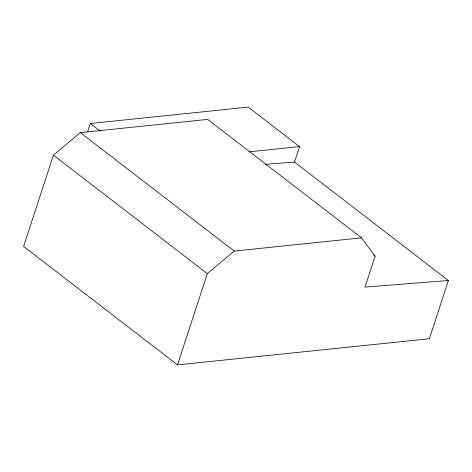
<?xml version="1.0" encoding="UTF-8"?>
<svg xmlns="http://www.w3.org/2000/svg" width="472" height="472" viewBox="0 0 472 472"><rect width="100%" height="100%" fill="white"/><g stroke="black" fill="none" stroke-linecap="round" stroke-linejoin="round"><path stroke-width="0.71" d="M448.4 280.515L365.015 287.1L375.11 256.202L361.564 237.858L207.662 119.398L80.34 132.614L53.43 155.152L23.6 246.425L177.501 364.886L429.367 338.748L448.4 280.515L294.498 162.049L265.24 164.362M87.609 131.841L90.335 123.505L248.242 107.115L299.549 146.603L294.498 162.049M177.501 364.886L207.338 273.613L234.248 251.075L361.564 237.858M249.092 151.837L299.549 146.603M373.364 254.856L375.11 256.202M90.335 123.505L100.247 131.133M80.34 132.614L234.248 251.075M53.43 155.152L207.338 273.613"/></g></svg>
